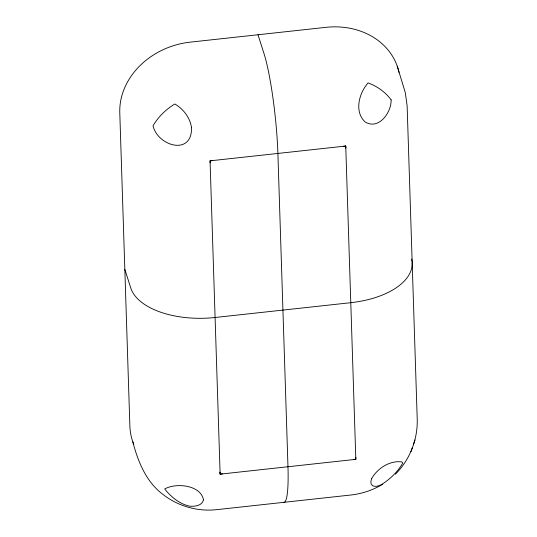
<?xml version="1.0" encoding="UTF-8"?>
<svg xmlns="http://www.w3.org/2000/svg" width="537" height="537" viewBox="0 0 537 537"><rect width="100%" height="100%" fill="white"/><g stroke="black" fill="none" stroke-linecap="round" stroke-linejoin="round"><path stroke-width="0.81" d="M210.061 160.972L220.13 474.151L355.823 459.336L345.741 146.037L210.041 160.845L212.41 160.583M210.108 162.899L210.195 160.845M355.669 459.336L355.762 457.289L355.675 459.229M343.371 146.292L345.734 146.03L345.808 148.084L345.586 146.064M222.493 473.889L220.123 474.144L220.063 472.097L220.277 474.111M395.407 474.184C409.906 459.766 417.84 439.427 417.215 419.014L407.127 105.742L405.307 92.673L397.246 66.158M413.524 444.213L415.014 439.951M410.946 451.691L412.315 447.764M382.706 484.226C373.155 490.026 362.388 493.657 351.292 494.966L216.23 509.707C197.495 511.687 178.13 506.203 163.241 494.658C146.259 482.092 137.996 461.766 132.861 441.971M353.453 459.598L355.803 459.209M257.988 34.751L263.949 53.425A73.374 9.156 83.8 0 1 277.891 153.441L287.973 466.747A73.374 9.156 83.8 0 1 283.764 502.337M124.832 269.366L130.793 288.047A73.374 38.127 -1.8 0 0 215.082 317.495L350.782 302.687A73.374 38.127 -1.8 0 0 412.174 262.378M133.726 444.247A73.374 62.024 -17.7 0 1 129.873 426.022L119.785 112.716A73.374 62.024 -17.7 0 1 190.145 42.154L325.838 27.347A73.374 62.024 -17.7 0 1 399.025 72.401M411.684 259.069A73.374 38.127 -1.8 0 1 412.101 261.553M191.514 127.712C192.219 156.066 157.818 146.239 153.025 125.839C158.267 116.831 165.96 109.373 174.84 103.97C183.392 109.058 190.132 117.69 191.514 127.712M391.137 99.855C391.52 112.434 378.766 130.249 365.187 122.006C353.896 111.662 359.146 93.035 368.073 82.879C377.128 86.262 385.371 92.042 391.137 99.855M371.698 478.501L370.852 481.494L371.107 483.944L372.423 485.602C375.343 487.274 378.88 485.898 381.626 484.515C390.211 479.064 397.722 471.808 402.824 462.975L401.783 461.901C389.862 460.303 377.477 468.291 371.698 478.501M203.489 499.766C202.227 505.76 194.844 506.599 189.803 506.21C179.7 504.122 170.994 496.9 164.718 488.959C175.74 482.642 200.563 484.763 203.489 499.766"/></g></svg>
